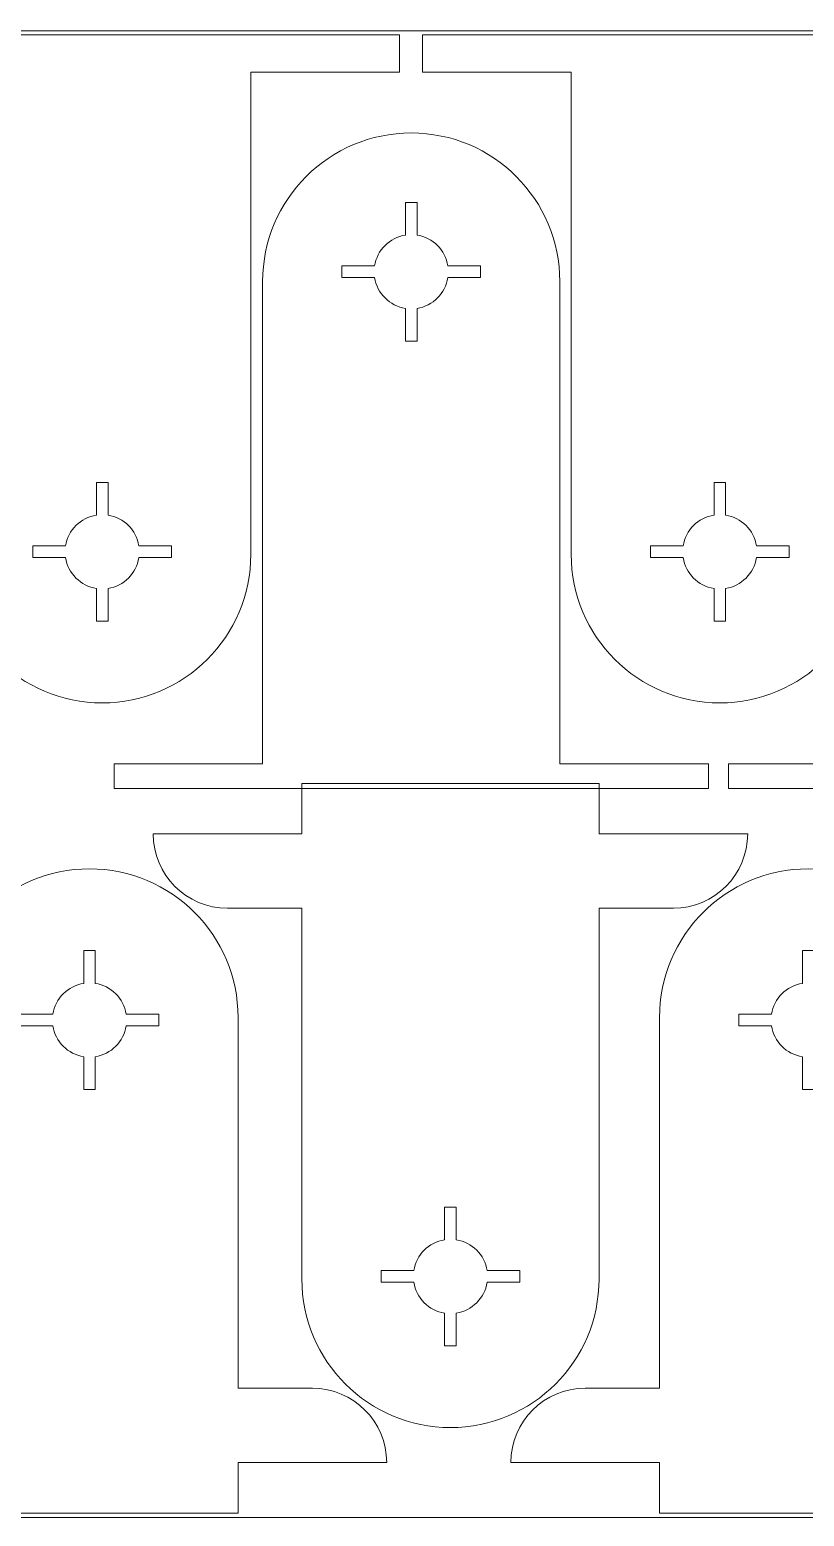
# Model space of a CAD drawing. Header units: centimetres. Extents: x -226 to -75, y 0 to 222.
# Drawn here: x -156.45 to -140.81, y 162.27 to 192.27 of the extents above; entities that cross this region are included whole.
import ezdxf

# ---------------------------------------------------------------- set-up
doc = ezdxf.new("R2010")
doc.units = ezdxf.units.CM
doc.header["$MEASUREMENT"] = 0
doc.layers.add('layer 1', color=7, linetype='Continuous')

msp = doc.modelspace()

# ---------------------------------------------------------------- linework, layer by layer
at = {"layer": 'layer 1', "color": 250, "lineweight": 20}
for points in [[(-175.83724, 192.24642), (-125.83724, 192.24642), (-125.83724, 222.24642), (-175.83724, 222.24642), (-175.83724, 192.24642)], [(-175.83724, 162.24642), (-125.83724, 162.24642), (-125.83724, 192.24642), (-175.83724, 192.24642), (-175.83724, 162.24642)]]:
    msp.add_lwpolyline(points, close=True, dxfattribs=at)
at = {"layer": 'layer 1', "color": 1, "lineweight": 9}
for points, knots in [([(-157.98336, 190.66516), (-157.98336, 190.66516), (-157.98336, 189.16515), (-157.98336, 189.16515), (-157.98336, 189.16515), (-157.98336, 189.16515), (-157.98336, 181.68349), (-157.98336, 181.68349), (-157.98336, 181.68349), (-157.98336, 180.02663), (-156.64026, 178.6835), (-154.98337, 178.6835), (-154.98337, 178.6835), (-153.32648, 178.6835), (-151.98339, 180.02663), (-151.98339, 181.68349), (-151.98339, 181.68349), (-151.98339, 181.68349), (-151.98339, 189.16515), (-151.98339, 189.16515), (-151.98339, 189.16515), (-151.98339, 189.16515), (-151.98339, 190.66516), (-151.98339, 190.66516), (-151.98339, 190.66516), (-151.98339, 190.66516), (-151.98339, 191.41517), (-151.98339, 191.41517), (-151.98339, 191.41517), (-151.98339, 191.41517), (-148.98341, 191.41517), (-148.98341, 191.41517), (-148.98341, 191.41517), (-148.98341, 191.41517), (-148.98341, 192.16517), (-148.98341, 192.16517), (-148.98341, 192.16517), (-148.98341, 192.16517), (-160.98362, 192.16517), (-160.98362, 192.16517), (-160.98362, 192.16517), (-160.98362, 192.16517), (-160.98362, 191.41517), (-160.98362, 191.41517), (-160.98362, 191.41517), (-160.98362, 191.41517), (-157.98336, 191.41517), (-157.98336, 191.41517), (-157.98336, 191.41517), (-157.98336, 191.41517), (-157.98336, 190.66516), (-157.98336, 190.66516)], [0, 0, 0, 0, 0.07142857, 0.07142857, 0.07142857, 0.07142857, 0.14285714, 0.14285714, 0.14285714, 0.14285714, 0.21428571, 0.21428571, 0.21428571, 0.21428571, 0.28571429, 0.28571429, 0.28571429, 0.28571429, 0.35714286, 0.35714286, 0.35714286, 0.35714286, 0.42857143, 0.42857143, 0.42857143, 0.42857143, 0.5, 0.5, 0.5, 0.5, 0.57142857, 0.57142857, 0.57142857, 0.57142857, 0.64285714, 0.64285714, 0.64285714, 0.64285714, 0.71428571, 0.71428571, 0.71428571, 0.71428571, 0.78571429, 0.78571429, 0.78571429, 0.78571429, 0.85714286, 0.85714286, 0.85714286, 0.85714286, 1, 1, 1, 1]), ([(-145.51626, 190.66516), (-145.51626, 190.66516), (-145.51626, 189.16515), (-145.51626, 189.16515), (-145.51626, 189.16515), (-145.51626, 189.16515), (-145.51626, 181.68349), (-145.51626, 181.68349), (-145.51626, 181.68349), (-145.51626, 180.02663), (-144.17316, 178.6835), (-142.51627, 178.6835), (-142.51627, 178.6835), (-140.85939, 178.6835), (-139.5163, 180.02663), (-139.5163, 181.68349), (-139.5163, 181.68349), (-139.5163, 181.68349), (-139.5163, 189.16515), (-139.5163, 189.16515), (-139.5163, 189.16515), (-139.5163, 189.16515), (-139.5163, 190.66516), (-139.5163, 190.66516), (-139.5163, 190.66516), (-139.5163, 190.66516), (-139.5163, 191.41517), (-139.5163, 191.41517), (-139.5163, 191.41517), (-139.5163, 191.41517), (-136.51631, 191.41517), (-136.51631, 191.41517), (-136.51631, 191.41517), (-136.51631, 191.41517), (-136.51631, 192.16517), (-136.51631, 192.16517), (-136.51631, 192.16517), (-136.51631, 192.16517), (-148.51653, 192.16517), (-148.51653, 192.16517), (-148.51653, 192.16517), (-148.51653, 192.16517), (-148.51653, 191.41517), (-148.51653, 191.41517), (-148.51653, 191.41517), (-148.51653, 191.41517), (-145.51626, 191.41517), (-145.51626, 191.41517), (-145.51626, 191.41517), (-145.51626, 191.41517), (-145.51626, 190.66516), (-145.51626, 190.66516)], [0, 0, 0, 0, 0.07142857, 0.07142857, 0.07142857, 0.07142857, 0.14285714, 0.14285714, 0.14285714, 0.14285714, 0.21428571, 0.21428571, 0.21428571, 0.21428571, 0.28571429, 0.28571429, 0.28571429, 0.28571429, 0.35714286, 0.35714286, 0.35714286, 0.35714286, 0.42857143, 0.42857143, 0.42857143, 0.42857143, 0.5, 0.5, 0.5, 0.5, 0.57142857, 0.57142857, 0.57142857, 0.57142857, 0.64285714, 0.64285714, 0.64285714, 0.64285714, 0.71428571, 0.71428571, 0.71428571, 0.71428571, 0.78571429, 0.78571429, 0.78571429, 0.78571429, 0.85714286, 0.85714286, 0.85714286, 0.85714286, 1, 1, 1, 1]), ([(-145.74508, 178.20351), (-145.74508, 178.20351), (-145.74508, 179.70352), (-145.74508, 179.70352), (-145.74508, 179.70352), (-145.74508, 179.70352), (-145.74508, 187.1853), (-145.74508, 187.1853), (-145.74508, 187.1853), (-145.74508, 188.84207), (-147.08825, 190.18528), (-148.74507, 190.18528), (-148.74507, 190.18528), (-150.40196, 190.18528), (-151.74505, 188.84207), (-151.74505, 187.1853), (-151.74505, 187.1853), (-151.74505, 187.1853), (-151.74505, 179.70352), (-151.74505, 179.70352), (-151.74505, 179.70352), (-151.74505, 179.70352), (-151.74505, 178.20351), (-151.74505, 178.20351), (-151.74505, 178.20351), (-151.74505, 178.20351), (-151.74505, 177.45357), (-151.74505, 177.45357), (-151.74505, 177.45357), (-151.74505, 177.45357), (-154.7451, 177.45357), (-154.7451, 177.45357), (-154.7451, 177.45357), (-154.7451, 177.45357), (-154.7451, 176.95355), (-154.7451, 176.95355), (-154.7451, 176.95355), (-154.7451, 176.95355), (-142.74481, 176.95355), (-142.74481, 176.95355), (-142.74481, 176.95355), (-142.74481, 176.95355), (-142.74481, 177.4535), (-142.74481, 177.4535), (-142.74481, 177.4535), (-142.74481, 177.4535), (-145.74508, 177.45357), (-145.74508, 177.45357), (-145.74508, 177.45357), (-145.74508, 177.45357), (-145.74508, 178.20351), (-145.74508, 178.20351)], [0, 0, 0, 0, 0.07142857, 0.07142857, 0.07142857, 0.07142857, 0.14285714, 0.14285714, 0.14285714, 0.14285714, 0.21428571, 0.21428571, 0.21428571, 0.21428571, 0.28571429, 0.28571429, 0.28571429, 0.28571429, 0.35714286, 0.35714286, 0.35714286, 0.35714286, 0.42857143, 0.42857143, 0.42857143, 0.42857143, 0.5, 0.5, 0.5, 0.5, 0.57142857, 0.57142857, 0.57142857, 0.57142857, 0.64285714, 0.64285714, 0.64285714, 0.64285714, 0.71428571, 0.71428571, 0.71428571, 0.71428571, 0.78571429, 0.78571429, 0.78571429, 0.78571429, 0.85714286, 0.85714286, 0.85714286, 0.85714286, 1, 1, 1, 1]), ([(-133.33807, 178.20351), (-133.33807, 178.20351), (-133.33807, 179.70352), (-133.33807, 179.70352), (-133.33807, 179.70352), (-133.33807, 179.70352), (-133.33807, 187.1853), (-133.33807, 187.1853), (-133.33807, 187.1853), (-133.33807, 188.84207), (-134.68124, 190.18528), (-136.33806, 190.18528), (-136.33806, 190.18528), (-137.99495, 190.18528), (-139.33804, 188.84207), (-139.33804, 187.1853), (-139.33804, 187.1853), (-139.33804, 187.1853), (-139.33804, 179.70352), (-139.33804, 179.70352), (-139.33804, 179.70352), (-139.33804, 179.70352), (-139.33804, 178.20351), (-139.33804, 178.20351), (-139.33804, 178.20351), (-139.33804, 178.20351), (-139.33804, 177.45357), (-139.33804, 177.45357), (-139.33804, 177.45357), (-139.33804, 177.45357), (-142.33809, 177.45357), (-142.33809, 177.45357), (-142.33809, 177.45357), (-142.33809, 177.45357), (-142.33809, 176.95355), (-142.33809, 176.95355), (-142.33809, 176.95355), (-142.33809, 176.95355), (-130.33781, 176.95355), (-130.33781, 176.95355), (-130.33781, 176.95355), (-130.33781, 176.95355), (-130.33781, 177.4535), (-130.33781, 177.4535), (-130.33781, 177.4535), (-130.33781, 177.4535), (-133.33807, 177.45357), (-133.33807, 177.45357), (-133.33807, 177.45357), (-133.33807, 177.45357), (-133.33807, 178.20351), (-133.33807, 178.20351)], [0, 0, 0, 0, 0.07142857, 0.07142857, 0.07142857, 0.07142857, 0.14285714, 0.14285714, 0.14285714, 0.14285714, 0.21428571, 0.21428571, 0.21428571, 0.21428571, 0.28571429, 0.28571429, 0.28571429, 0.28571429, 0.35714286, 0.35714286, 0.35714286, 0.35714286, 0.42857143, 0.42857143, 0.42857143, 0.42857143, 0.5, 0.5, 0.5, 0.5, 0.57142857, 0.57142857, 0.57142857, 0.57142857, 0.64285714, 0.64285714, 0.64285714, 0.64285714, 0.71428571, 0.71428571, 0.71428571, 0.71428571, 0.78571429, 0.78571429, 0.78571429, 0.78571429, 0.85714286, 0.85714286, 0.85714286, 0.85714286, 1, 1, 1, 1]), ([(-150.14509, 187.26851), (-150.14509, 187.26851), (-149.48515, 187.26851), (-149.48515, 187.26851), (-149.48515, 187.26851), (-149.43491, 186.94798), (-149.18232, 186.69543), (-148.86172, 186.64516), (-148.86172, 186.64516), (-148.86172, 186.64516), (-148.86172, 185.98536), (-148.86172, 185.98536), (-148.86172, 185.98536), (-148.86172, 185.98536), (-148.6285, 185.98529), (-148.6285, 185.98529), (-148.6285, 185.98529), (-148.6285, 185.98529), (-148.6285, 186.64519), (-148.6285, 186.64519), (-148.6285, 186.64519), (-148.30782, 186.69539), (-148.05523, 186.94798), (-148.00514, 187.26843), (-148.00514, 187.26843), (-148.00514, 187.26843), (-147.34513, 187.2684), (-147.34513, 187.2684), (-147.34513, 187.2684), (-147.34513, 187.2684), (-147.34513, 187.50176), (-147.34513, 187.50176), (-147.34513, 187.50176), (-147.34513, 187.50176), (-148.00514, 187.5018), (-148.00514, 187.5018), (-148.00514, 187.5018), (-148.05523, 187.8224), (-148.30796, 188.07488), (-148.6285, 188.12516), (-148.6285, 188.12516), (-148.6285, 188.12516), (-148.6285, 188.78517), (-148.6285, 188.78517), (-148.6285, 188.78517), (-148.6285, 188.78517), (-148.86172, 188.7851), (-148.86172, 188.7851), (-148.86172, 188.7851), (-148.86172, 188.7851), (-148.86179, 188.12508), (-148.86179, 188.12508), (-148.86179, 188.12508), (-149.18232, 188.07488), (-149.43491, 187.8223), (-149.48501, 187.50187), (-149.48501, 187.50187), (-149.48501, 187.50187), (-150.14516, 187.50187), (-150.14516, 187.50187), (-150.14516, 187.50187), (-150.14516, 187.50187), (-150.14509, 187.26851), (-150.14509, 187.26851)], [0, 0, 0, 0, 0.05882353, 0.05882353, 0.05882353, 0.05882353, 0.11764706, 0.11764706, 0.11764706, 0.11764706, 0.17647059, 0.17647059, 0.17647059, 0.17647059, 0.23529412, 0.23529412, 0.23529412, 0.23529412, 0.29411765, 0.29411765, 0.29411765, 0.29411765, 0.35294118, 0.35294118, 0.35294118, 0.35294118, 0.41176471, 0.41176471, 0.41176471, 0.41176471, 0.47058824, 0.47058824, 0.47058824, 0.47058824, 0.52941176, 0.52941176, 0.52941176, 0.52941176, 0.58823529, 0.58823529, 0.58823529, 0.58823529, 0.64705882, 0.64705882, 0.64705882, 0.64705882, 0.70588235, 0.70588235, 0.70588235, 0.70588235, 0.76470588, 0.76470588, 0.76470588, 0.76470588, 0.82352941, 0.82352941, 0.82352941, 0.82352941, 0.88235294, 0.88235294, 0.88235294, 0.88235294, 1, 1, 1, 1]), ([(-153.58335, 181.85024), (-153.58335, 181.85024), (-154.24337, 181.85024), (-154.24337, 181.85024), (-154.24337, 181.85024), (-154.2936, 182.17074), (-154.54619, 182.42326), (-154.86672, 182.47357), (-154.86672, 182.47357), (-154.86672, 182.47357), (-154.86672, 183.13337), (-154.86672, 183.13337), (-154.86672, 183.13337), (-154.86672, 183.13337), (-155.10002, 183.13344), (-155.10002, 183.13344), (-155.10002, 183.13344), (-155.10002, 183.13344), (-155.10002, 182.4735), (-155.10002, 182.4735), (-155.10002, 182.4735), (-155.42062, 182.42333), (-155.67321, 182.17074), (-155.7233, 181.85031), (-155.7233, 181.85031), (-155.7233, 181.85031), (-156.38339, 181.85031), (-156.38339, 181.85031), (-156.38339, 181.85031), (-156.38339, 181.85031), (-156.38339, 181.61695), (-156.38339, 181.61695), (-156.38339, 181.61695), (-156.38339, 181.61695), (-155.7233, 181.61695), (-155.7233, 181.61695), (-155.7233, 181.61695), (-155.67328, 181.29635), (-155.42055, 181.04383), (-155.10002, 180.99359), (-155.10002, 180.99359), (-155.10002, 180.99359), (-155.10002, 180.33358), (-155.10002, 180.33358), (-155.10002, 180.33358), (-155.10002, 180.33358), (-154.86672, 180.33365), (-154.86672, 180.33365), (-154.86672, 180.33365), (-154.86672, 180.33365), (-154.86672, 180.99366), (-154.86672, 180.99366), (-154.86672, 180.99366), (-154.54619, 181.04383), (-154.2936, 181.29642), (-154.24344, 181.61688), (-154.24344, 181.61688), (-154.24344, 181.61688), (-153.58335, 181.61688), (-153.58335, 181.61688), (-153.58335, 181.61688), (-153.58335, 181.61688), (-153.58335, 181.85024), (-153.58335, 181.85024)], [0, 0, 0, 0, 0.05882353, 0.05882353, 0.05882353, 0.05882353, 0.11764706, 0.11764706, 0.11764706, 0.11764706, 0.17647059, 0.17647059, 0.17647059, 0.17647059, 0.23529412, 0.23529412, 0.23529412, 0.23529412, 0.29411765, 0.29411765, 0.29411765, 0.29411765, 0.35294118, 0.35294118, 0.35294118, 0.35294118, 0.41176471, 0.41176471, 0.41176471, 0.41176471, 0.47058824, 0.47058824, 0.47058824, 0.47058824, 0.52941176, 0.52941176, 0.52941176, 0.52941176, 0.58823529, 0.58823529, 0.58823529, 0.58823529, 0.64705882, 0.64705882, 0.64705882, 0.64705882, 0.70588235, 0.70588235, 0.70588235, 0.70588235, 0.76470588, 0.76470588, 0.76470588, 0.76470588, 0.82352941, 0.82352941, 0.82352941, 0.82352941, 0.88235294, 0.88235294, 0.88235294, 0.88235294, 1, 1, 1, 1]), ([(-141.11626, 181.85024), (-141.11626, 181.85024), (-141.77627, 181.85024), (-141.77627, 181.85024), (-141.77627, 181.85024), (-141.8265, 182.17074), (-142.07909, 182.42326), (-142.39962, 182.47357), (-142.39962, 182.47357), (-142.39962, 182.47357), (-142.39962, 183.13337), (-142.39962, 183.13337), (-142.39962, 183.13337), (-142.39962, 183.13337), (-142.63292, 183.13344), (-142.63292, 183.13344), (-142.63292, 183.13344), (-142.63292, 183.13344), (-142.63292, 182.4735), (-142.63292, 182.4735), (-142.63292, 182.4735), (-142.95352, 182.42333), (-143.20611, 182.17074), (-143.2562, 181.85031), (-143.2562, 181.85031), (-143.2562, 181.85031), (-143.91629, 181.85031), (-143.91629, 181.85031), (-143.91629, 181.85031), (-143.91629, 181.85031), (-143.91629, 181.61695), (-143.91629, 181.61695), (-143.91629, 181.61695), (-143.91629, 181.61695), (-143.2562, 181.61695), (-143.2562, 181.61695), (-143.2562, 181.61695), (-143.20618, 181.29635), (-142.95345, 181.04383), (-142.63292, 180.99359), (-142.63292, 180.99359), (-142.63292, 180.99359), (-142.63292, 180.33358), (-142.63292, 180.33358), (-142.63292, 180.33358), (-142.63292, 180.33358), (-142.39962, 180.33365), (-142.39962, 180.33365), (-142.39962, 180.33365), (-142.39962, 180.33365), (-142.39962, 180.99366), (-142.39962, 180.99366), (-142.39962, 180.99366), (-142.07909, 181.04383), (-141.8265, 181.29642), (-141.77634, 181.61688), (-141.77634, 181.61688), (-141.77634, 181.61688), (-141.11626, 181.61688), (-141.11626, 181.61688), (-141.11626, 181.61688), (-141.11626, 181.61688), (-141.11626, 181.85024), (-141.11626, 181.85024)], [0, 0, 0, 0, 0.05882353, 0.05882353, 0.05882353, 0.05882353, 0.11764706, 0.11764706, 0.11764706, 0.11764706, 0.17647059, 0.17647059, 0.17647059, 0.17647059, 0.23529412, 0.23529412, 0.23529412, 0.23529412, 0.29411765, 0.29411765, 0.29411765, 0.29411765, 0.35294118, 0.35294118, 0.35294118, 0.35294118, 0.41176471, 0.41176471, 0.41176471, 0.41176471, 0.47058824, 0.47058824, 0.47058824, 0.47058824, 0.52941176, 0.52941176, 0.52941176, 0.52941176, 0.58823529, 0.58823529, 0.58823529, 0.58823529, 0.64705882, 0.64705882, 0.64705882, 0.64705882, 0.70588235, 0.70588235, 0.70588235, 0.70588235, 0.76470588, 0.76470588, 0.76470588, 0.76470588, 0.82352941, 0.82352941, 0.82352941, 0.82352941, 0.88235294, 0.88235294, 0.88235294, 0.88235294, 1, 1, 1, 1]), ([(-150.954, 167.05881), (-150.954, 167.05881), (-150.954, 174.54059), (-150.954, 174.54059), (-150.954, 174.54059), (-150.954, 174.54059), (-152.454, 174.54059), (-152.454, 174.54059), (-152.454, 174.54059), (-153.28246, 174.54059), (-153.95405, 175.2121), (-153.95405, 176.04067), (-153.95405, 176.04067), (-153.95405, 176.04067), (-150.954, 176.04067), (-150.954, 176.04067), (-150.954, 176.04067), (-150.954, 176.04067), (-150.954, 177.05885), (-150.954, 177.05885), (-150.954, 177.05885), (-150.954, 177.05885), (-144.95402, 177.05885), (-144.95402, 177.05885), (-144.95402, 177.05885), (-144.95402, 177.05885), (-144.95402, 176.04067), (-144.95402, 176.04067), (-144.95402, 176.04067), (-144.95402, 176.04067), (-141.95354, 176.04067), (-141.95354, 176.04067), (-141.95354, 176.04067), (-141.95354, 175.2121), (-142.6252, 174.54059), (-143.45387, 174.54059), (-143.45387, 174.54059), (-143.45387, 174.54059), (-144.95402, 174.54059), (-144.95402, 174.54059), (-144.95402, 174.54059), (-144.95402, 174.54059), (-144.95402, 167.05881), (-144.95402, 167.05881), (-144.95402, 167.05881), (-144.95402, 165.40206), (-146.29712, 164.05897), (-147.95401, 164.05897), (-147.95401, 164.05897), (-149.6109, 164.05897), (-150.954, 165.40206), (-150.954, 167.05881)], [0, 0, 0, 0, 0.07142857, 0.07142857, 0.07142857, 0.07142857, 0.14285714, 0.14285714, 0.14285714, 0.14285714, 0.21428571, 0.21428571, 0.21428571, 0.21428571, 0.28571429, 0.28571429, 0.28571429, 0.28571429, 0.35714286, 0.35714286, 0.35714286, 0.35714286, 0.42857143, 0.42857143, 0.42857143, 0.42857143, 0.5, 0.5, 0.5, 0.5, 0.57142857, 0.57142857, 0.57142857, 0.57142857, 0.64285714, 0.64285714, 0.64285714, 0.64285714, 0.71428571, 0.71428571, 0.71428571, 0.71428571, 0.78571429, 0.78571429, 0.78571429, 0.78571429, 0.85714286, 0.85714286, 0.85714286, 0.85714286, 1, 1, 1, 1]), ([(-158.24092, 172.33386), (-158.24092, 172.33386), (-158.24092, 164.85209), (-158.24092, 164.85209), (-158.24092, 164.85209), (-158.24092, 164.85209), (-159.74096, 164.85209), (-159.74096, 164.85209), (-159.74096, 164.85209), (-160.56953, 164.85209), (-161.2411, 164.18058), (-161.2411, 163.35208), (-161.2411, 163.35208), (-161.2411, 163.35208), (-158.24092, 163.35208), (-158.24092, 163.35208), (-158.24092, 163.35208), (-158.24092, 163.35208), (-158.24092, 162.33393), (-158.24092, 162.33393), (-158.24092, 162.33393), (-158.24092, 162.33393), (-152.24094, 162.33393), (-152.24094, 162.33393), (-152.24094, 162.33393), (-152.24094, 162.33393), (-152.24094, 163.35208), (-152.24094, 163.35208), (-152.24094, 163.35208), (-152.24094, 163.35208), (-149.24054, 163.35208), (-149.24054, 163.35208), (-149.24054, 163.35208), (-149.24054, 164.18058), (-149.9122, 164.85209), (-150.7408, 164.85209), (-150.7408, 164.85209), (-150.7408, 164.85209), (-152.24094, 164.85209), (-152.24094, 164.85209), (-152.24094, 164.85209), (-152.24094, 164.85209), (-152.24094, 172.33379), (-152.24094, 172.33379), (-152.24094, 172.33379), (-152.24094, 173.99062), (-153.58404, 175.33371), (-155.24093, 175.33371), (-155.24093, 175.33371), (-156.89782, 175.33371), (-158.24092, 173.99062), (-158.24092, 172.33386)], [0, 0, 0, 0, 0.07142857, 0.07142857, 0.07142857, 0.07142857, 0.14285714, 0.14285714, 0.14285714, 0.14285714, 0.21428571, 0.21428571, 0.21428571, 0.21428571, 0.28571429, 0.28571429, 0.28571429, 0.28571429, 0.35714286, 0.35714286, 0.35714286, 0.35714286, 0.42857143, 0.42857143, 0.42857143, 0.42857143, 0.5, 0.5, 0.5, 0.5, 0.57142857, 0.57142857, 0.57142857, 0.57142857, 0.64285714, 0.64285714, 0.64285714, 0.64285714, 0.71428571, 0.71428571, 0.71428571, 0.71428571, 0.78571429, 0.78571429, 0.78571429, 0.78571429, 0.85714286, 0.85714286, 0.85714286, 0.85714286, 1, 1, 1, 1]), ([(-137.73298, 172.33386), (-137.73298, 172.33386), (-137.73298, 164.85209), (-137.73298, 164.85209), (-137.73298, 164.85209), (-137.73298, 164.85209), (-136.23297, 164.85209), (-136.23297, 164.85209), (-136.23297, 164.85209), (-135.40457, 164.85209), (-134.73299, 164.18058), (-134.73299, 163.35215), (-134.73299, 163.35215), (-134.73299, 163.35215), (-137.73298, 163.35215), (-137.73298, 163.35215), (-137.73298, 163.35215), (-137.73298, 163.35215), (-137.73298, 162.33393), (-137.73298, 162.33393), (-137.73298, 162.33393), (-137.73298, 162.33393), (-143.73315, 162.33393), (-143.73315, 162.33393), (-143.73315, 162.33393), (-143.73315, 162.33393), (-143.73315, 163.35215), (-143.73315, 163.35215), (-143.73315, 163.35215), (-143.73315, 163.35215), (-146.73356, 163.35215), (-146.73356, 163.35215), (-146.73356, 163.35215), (-146.73356, 164.18058), (-146.06191, 164.85209), (-145.23327, 164.85209), (-145.23327, 164.85209), (-145.23327, 164.85209), (-143.73315, 164.85209), (-143.73315, 164.85209), (-143.73315, 164.85209), (-143.73315, 164.85209), (-143.73308, 172.33379), (-143.73308, 172.33379), (-143.73308, 172.33379), (-143.73308, 173.99069), (-142.38992, 175.33378), (-140.73303, 175.33378), (-140.73303, 175.33378), (-139.07614, 175.33378), (-137.73298, 173.99069), (-137.73298, 172.33386)], [0, 0, 0, 0, 0.07142857, 0.07142857, 0.07142857, 0.07142857, 0.14285714, 0.14285714, 0.14285714, 0.14285714, 0.21428571, 0.21428571, 0.21428571, 0.21428571, 0.28571429, 0.28571429, 0.28571429, 0.28571429, 0.35714286, 0.35714286, 0.35714286, 0.35714286, 0.42857143, 0.42857143, 0.42857143, 0.42857143, 0.5, 0.5, 0.5, 0.5, 0.57142857, 0.57142857, 0.57142857, 0.57142857, 0.64285714, 0.64285714, 0.64285714, 0.64285714, 0.71428571, 0.71428571, 0.71428571, 0.71428571, 0.78571429, 0.78571429, 0.78571429, 0.78571429, 0.85714286, 0.85714286, 0.85714286, 0.85714286, 1, 1, 1, 1]), ([(-156.64088, 172.16712), (-156.64088, 172.16712), (-155.98094, 172.16712), (-155.98094, 172.16712), (-155.98094, 172.16712), (-155.9307, 171.84652), (-155.67811, 171.594), (-155.35751, 171.54376), (-155.35751, 171.54376), (-155.35751, 171.54376), (-155.35751, 170.88396), (-155.35751, 170.88396), (-155.35751, 170.88396), (-155.35751, 170.88396), (-155.12422, 170.88389), (-155.12422, 170.88389), (-155.12422, 170.88389), (-155.12422, 170.88389), (-155.12422, 171.54376), (-155.12422, 171.54376), (-155.12422, 171.54376), (-154.80361, 171.594), (-154.55102, 171.84659), (-154.50093, 172.16705), (-154.50093, 172.16705), (-154.50093, 172.16705), (-153.84085, 172.16698), (-153.84085, 172.16698), (-153.84085, 172.16698), (-153.84085, 172.16698), (-153.84085, 172.40034), (-153.84085, 172.40034), (-153.84085, 172.40034), (-153.84085, 172.40034), (-154.50093, 172.40041), (-154.50093, 172.40041), (-154.50093, 172.40041), (-154.55095, 172.72102), (-154.80368, 172.97347), (-155.12422, 173.02377), (-155.12422, 173.02377), (-155.12422, 173.02377), (-155.12422, 173.68371), (-155.12422, 173.68371), (-155.12422, 173.68371), (-155.12422, 173.68371), (-155.35751, 173.68364), (-155.35751, 173.68364), (-155.35751, 173.68364), (-155.35751, 173.68364), (-155.35751, 173.0237), (-155.35751, 173.0237), (-155.35751, 173.0237), (-155.67811, 172.97347), (-155.9307, 172.72088), (-155.9808, 172.40048), (-155.9808, 172.40048), (-155.9808, 172.40048), (-156.64095, 172.40048), (-156.64095, 172.40048), (-156.64095, 172.40048), (-156.64095, 172.40048), (-156.64088, 172.16712), (-156.64088, 172.16712)], [0, 0, 0, 0, 0.05882353, 0.05882353, 0.05882353, 0.05882353, 0.11764706, 0.11764706, 0.11764706, 0.11764706, 0.17647059, 0.17647059, 0.17647059, 0.17647059, 0.23529412, 0.23529412, 0.23529412, 0.23529412, 0.29411765, 0.29411765, 0.29411765, 0.29411765, 0.35294118, 0.35294118, 0.35294118, 0.35294118, 0.41176471, 0.41176471, 0.41176471, 0.41176471, 0.47058824, 0.47058824, 0.47058824, 0.47058824, 0.52941176, 0.52941176, 0.52941176, 0.52941176, 0.58823529, 0.58823529, 0.58823529, 0.58823529, 0.64705882, 0.64705882, 0.64705882, 0.64705882, 0.70588235, 0.70588235, 0.70588235, 0.70588235, 0.76470588, 0.76470588, 0.76470588, 0.76470588, 0.82352941, 0.82352941, 0.82352941, 0.82352941, 0.88235294, 0.88235294, 0.88235294, 0.88235294, 1, 1, 1, 1]), ([(-139.333, 172.16705), (-139.333, 172.16705), (-139.99301, 172.16705), (-139.99301, 172.16705), (-139.99301, 172.16705), (-140.04325, 171.84645), (-140.29584, 171.59393), (-140.61644, 171.5437), (-140.61644, 171.5437), (-140.61644, 171.5437), (-140.61644, 170.8839), (-140.61644, 170.8839), (-140.61644, 170.8839), (-140.61644, 170.8839), (-140.84973, 170.88382), (-140.84973, 170.88382), (-140.84973, 170.88382), (-140.84973, 170.88382), (-140.84973, 171.5437), (-140.84973, 171.5437), (-140.84973, 171.5437), (-141.17034, 171.59393), (-141.42292, 171.84652), (-141.47301, 172.16698), (-141.47301, 172.16698), (-141.47301, 172.16698), (-142.13309, 172.16691), (-142.13309, 172.16691), (-142.13309, 172.16691), (-142.13309, 172.16691), (-142.13309, 172.40028), (-142.13309, 172.40028), (-142.13309, 172.40028), (-142.13309, 172.40028), (-141.47301, 172.40035), (-141.47301, 172.40035), (-141.47301, 172.40035), (-141.42299, 172.72095), (-141.17027, 172.9734), (-140.84973, 173.0237), (-140.84973, 173.0237), (-140.84973, 173.0237), (-140.84973, 173.68379), (-140.84973, 173.68379), (-140.84973, 173.68379), (-140.84973, 173.68379), (-140.61644, 173.68372), (-140.61644, 173.68372), (-140.61644, 173.68372), (-140.61644, 173.68372), (-140.61637, 173.02363), (-140.61637, 173.02363), (-140.61637, 173.02363), (-140.29584, 172.9734), (-140.04325, 172.72081), (-139.99308, 172.40042), (-139.99308, 172.40042), (-139.99308, 172.40042), (-139.333, 172.40042), (-139.333, 172.40042), (-139.333, 172.40042), (-139.333, 172.40042), (-139.333, 172.16705), (-139.333, 172.16705)], [0, 0, 0, 0, 0.05882353, 0.05882353, 0.05882353, 0.05882353, 0.11764706, 0.11764706, 0.11764706, 0.11764706, 0.17647059, 0.17647059, 0.17647059, 0.17647059, 0.23529412, 0.23529412, 0.23529412, 0.23529412, 0.29411765, 0.29411765, 0.29411765, 0.29411765, 0.35294118, 0.35294118, 0.35294118, 0.35294118, 0.41176471, 0.41176471, 0.41176471, 0.41176471, 0.47058824, 0.47058824, 0.47058824, 0.47058824, 0.52941176, 0.52941176, 0.52941176, 0.52941176, 0.58823529, 0.58823529, 0.58823529, 0.58823529, 0.64705882, 0.64705882, 0.64705882, 0.64705882, 0.70588235, 0.70588235, 0.70588235, 0.70588235, 0.76470588, 0.76470588, 0.76470588, 0.76470588, 0.82352941, 0.82352941, 0.82352941, 0.82352941, 0.88235294, 0.88235294, 0.88235294, 0.88235294, 1, 1, 1, 1]), ([(-149.35396, 167.22556), (-149.35396, 167.22556), (-148.69402, 167.22556), (-148.69402, 167.22556), (-148.69402, 167.22556), (-148.64378, 167.54615), (-148.39119, 167.79867), (-148.07059, 167.84891), (-148.07059, 167.84891), (-148.07059, 167.84891), (-148.07059, 168.50871), (-148.07059, 168.50871), (-148.07059, 168.50871), (-148.07059, 168.50871), (-147.8373, 168.50878), (-147.8373, 168.50878), (-147.8373, 168.50878), (-147.8373, 168.50878), (-147.8373, 167.84891), (-147.8373, 167.84891), (-147.8373, 167.84891), (-147.51669, 167.79867), (-147.2641, 167.54608), (-147.21401, 167.22563), (-147.21401, 167.22563), (-147.21401, 167.22563), (-146.55393, 167.2257), (-146.55393, 167.2257), (-146.55393, 167.2257), (-146.55393, 167.2257), (-146.55393, 166.99234), (-146.55393, 166.99234), (-146.55393, 166.99234), (-146.55393, 166.99234), (-147.21401, 166.99227), (-147.21401, 166.99227), (-147.21401, 166.99227), (-147.26403, 166.67166), (-147.51676, 166.41921), (-147.8373, 166.36891), (-147.8373, 166.36891), (-147.8373, 166.36891), (-147.8373, 165.70897), (-147.8373, 165.70897), (-147.8373, 165.70897), (-147.8373, 165.70897), (-148.07059, 165.70904), (-148.07059, 165.70904), (-148.07059, 165.70904), (-148.07059, 165.70904), (-148.07059, 166.36898), (-148.07059, 166.36898), (-148.07059, 166.36898), (-148.39119, 166.41921), (-148.64378, 166.6718), (-148.69388, 166.99219), (-148.69388, 166.99219), (-148.69388, 166.99219), (-149.35403, 166.99219), (-149.35403, 166.99219), (-149.35403, 166.99219), (-149.35403, 166.99219), (-149.35396, 167.22556), (-149.35396, 167.22556)], [0, 0, 0, 0, 0.05882353, 0.05882353, 0.05882353, 0.05882353, 0.11764706, 0.11764706, 0.11764706, 0.11764706, 0.17647059, 0.17647059, 0.17647059, 0.17647059, 0.23529412, 0.23529412, 0.23529412, 0.23529412, 0.29411765, 0.29411765, 0.29411765, 0.29411765, 0.35294118, 0.35294118, 0.35294118, 0.35294118, 0.41176471, 0.41176471, 0.41176471, 0.41176471, 0.47058824, 0.47058824, 0.47058824, 0.47058824, 0.52941176, 0.52941176, 0.52941176, 0.52941176, 0.58823529, 0.58823529, 0.58823529, 0.58823529, 0.64705882, 0.64705882, 0.64705882, 0.64705882, 0.70588235, 0.70588235, 0.70588235, 0.70588235, 0.76470588, 0.76470588, 0.76470588, 0.76470588, 0.82352941, 0.82352941, 0.82352941, 0.82352941, 0.88235294, 0.88235294, 0.88235294, 0.88235294, 1, 1, 1, 1])]:
    msp.add_open_spline(points, degree=3, knots=knots, dxfattribs=at)

doc.saveas('drawing.dxf')
